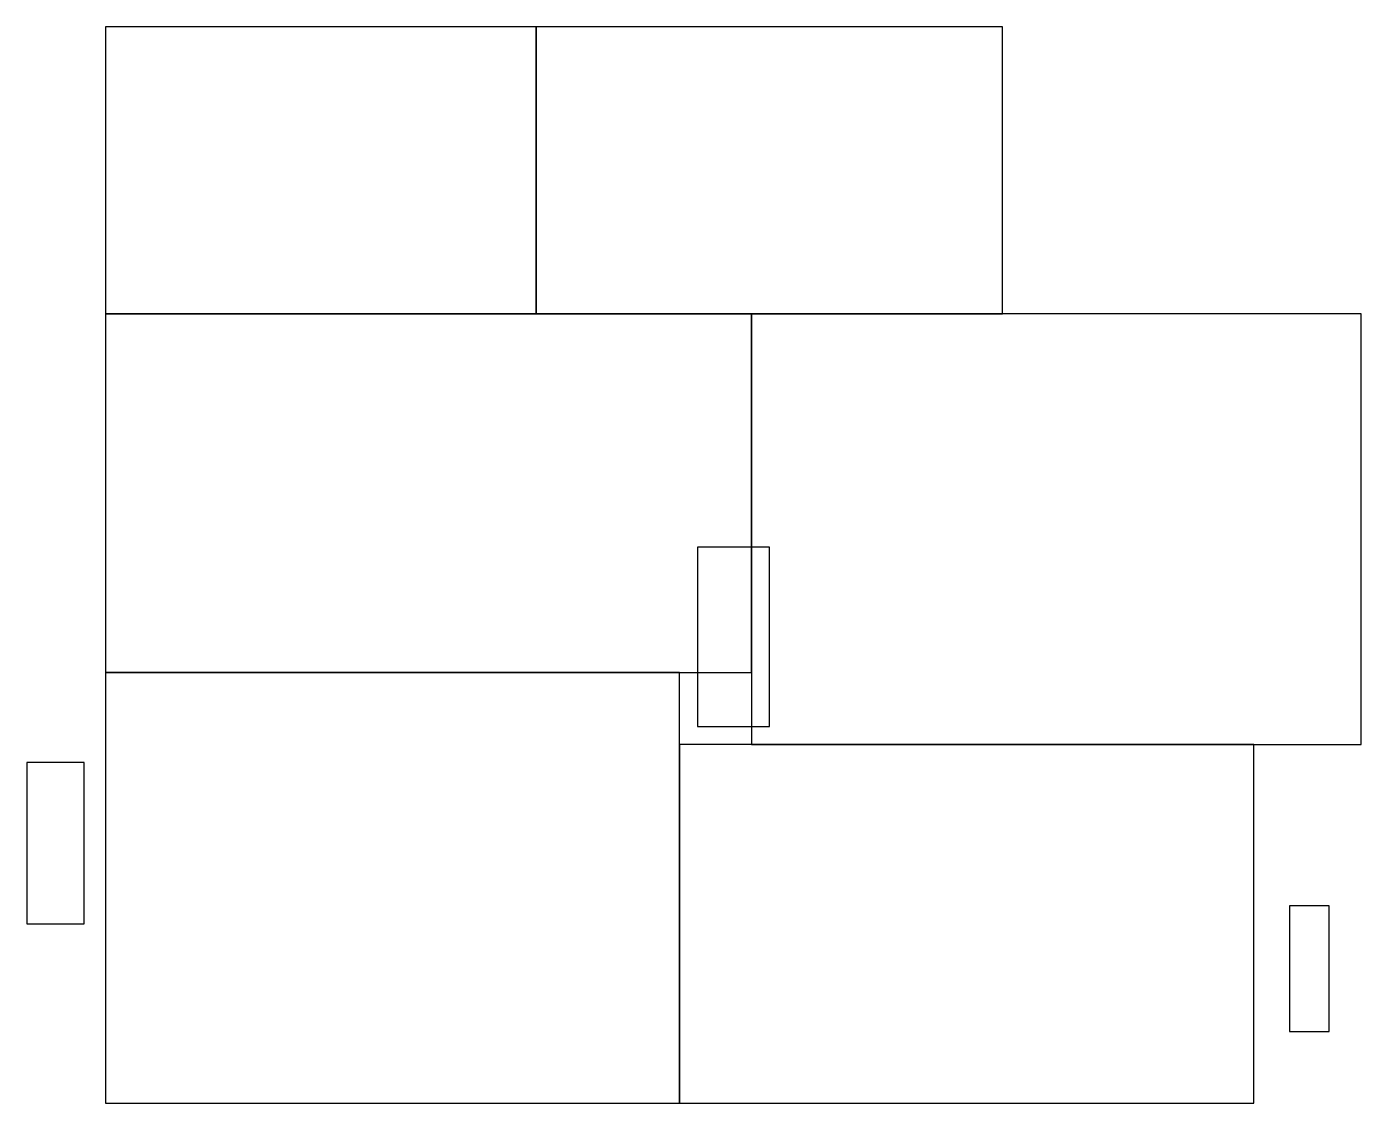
# Model space of a CAD drawing. Header units: metres. Extents: x -2.2 to 35, y 0 to 30.
import ezdxf

# ---------------------------------------------------------------- set-up
doc = ezdxf.new("R2010")
doc.units = ezdxf.units.M
doc.layers.add('ROOMS', color=1, linetype='Continuous')
doc.layers.add('STAIRS', color=5, linetype='Continuous')

msp = doc.modelspace()

# ---------------------------------------------------------------- linework, layer by layer
at = {"layer": 'ROOMS'}
for points in [[(0, 22), (12, 22), (12, 30), (0, 30)], [(12, 22), (25, 22), (25, 30), (12, 30)], [(0, 12), (18, 12), (18, 22), (0, 22)], [(18, 10), (35, 10), (35, 22), (18, 22)], [(0, 0), (16, 0), (16, 12), (0, 12)], [(16, 0), (32, 0), (32, 10), (16, 10)]]:
    msp.add_lwpolyline(points, close=True, dxfattribs=at)
at = {"layer": 'STAIRS'}
for points in [[(16.5, 10.5), (18.5, 10.5), (18.5, 15.5), (16.5, 15.5)], [(-2.2, 5), (-0.6, 5), (-0.6, 9.5), (-2.2, 9.5)], [(33, 2), (34.1, 2), (34.1, 5.5), (33, 5.5)]]:
    msp.add_lwpolyline(points, close=True, dxfattribs=at)

doc.saveas('drawing.dxf')
